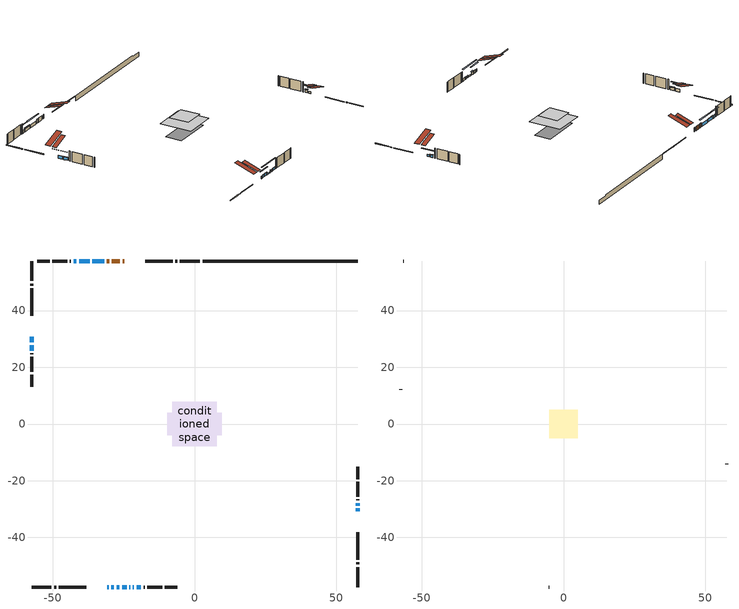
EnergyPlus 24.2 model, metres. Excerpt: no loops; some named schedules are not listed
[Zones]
conditioned space
 floor adiabatic (AdiabaticFloorConstruction): -7.84,-7.84 -7.84,7.84 7.84,7.84 7.84,-7.84 z3.05
 floor foundation (Slab1 construction): -9.62,-4.04 -9.62,4.04 9.62,4.04 9.62,-4.04 z-1.82
 wall outside (RimJoist1 construction): 1.9,57.49 -5.12,57.49 / -57.49,-57.49 -50.47,-57.49 / -57.49,57.49 -57.49,50.47 / 57.49,-57.49 57.49,-50.47 z0.61:0.91
 wall outside (RimJoist2 construction): -6.05,57.49 -6.79,57.49 / -49.55,-57.49 -48.8,-57.49 / -57.49,49.55 -57.49,48.8 / 57.49,-49.55 57.49,-48.8 z0.61:0.91
 wall outside (RimJoist3 construction): -7.72,57.49 -17.41,57.49 / -47.87,-57.49 -38.18,-57.49 / -57.49,47.87 -57.49,38.18 / 57.49,-47.87 57.49,-38.18 z0.61:0.91
 wall outside (AdiabaticWallConstruction 1): -24.81,57.49 -25.39,57.49 / -26.31,57.49 -29.1,57.49 / -30.03,57.49 -30.89,57.49 z0.61:2.64
 wall outside (AdiabaticWallConstruction): -30.78,-57.49 -30.31,-57.49 / -22.99,-57.49 -22.72,-57.49 / -21.8,-57.49 -21.36,-57.49 / -20.44,-57.49 -18.9,-57.49 z0.61:1.83; -31.82,57.49 -35.98,57.49 / -29.39,-57.49 -28.39,-57.49 / -27.47,-57.49 -26.47,-57.49 / -57.49,30.78 -57.49,28.75 / -36.91,57.49 -40.72,57.49 / -57.49,27.83 -57.49,25.92 / 57.49,-28.87 57.49,-27.87 / -41.65,57.49 -42.67,57.49 z0.61:1.98; -25.55,-57.49 -23.92,-57.49 z0.61:1.17; 57.49,-30.78 57.49,-29.79 z0.61:1.6
 wall outside (Wall1 construction): -43.59,57.49 -44,57.49 / -17.97,-57.49 -17.57,-57.49 / -57.49,24.99 -57.49,24.59 / 57.49,-26.94 57.49,-26.54 z0.61:5.49
 wall outside (Wall2 construction): -44.93,57.49 -50.21,57.49 / -16.64,-57.49 -11.36,-57.49 / -57.49,23.66 -57.49,18.38 / 57.49,-25.61 57.49,-20.33 z0.61:5.49
 wall outside (Wall3 construction): -51.14,57.49 -55.41,57.49 / -10.43,-57.49 -6.15,-57.49 / -57.49,17.45 -57.49,13.17 / 57.49,-19.4 57.49,-15.12 z0.61:5.49
 wall foundation (FoundationWall1 construction): 2.83,57.49,-1.82 2.83,57.49,0.61 52.02,57.49,0.61 52.02,57.49,0.12 57.49,57.49,0.12 57.49,57.49,-1.82
 window (WindowConstruction 9): -30.78,-57.49 -30.31,-57.49 z0.61:1.83
 window (WindowConstruction 3): -31.82,57.49 -35.98,57.49 z0.61:1.98
 window (WindowConstruction 4): -29.39,-57.49 -28.39,-57.49 z0.61:1.98
 window (WindowConstruction 5): -27.47,-57.49 -26.48,-57.49 z0.61:1.98
 window (WindowConstruction 6): -57.49,30.78 -57.49,28.75 z0.61:1.98
 window (WindowConstruction 7): -36.91,57.49 -40.72,57.49 z0.61:1.98
 window (WindowConstruction 8): -57.49,27.83 -57.49,25.92 z0.61:1.98
 window (WindowConstruction 13): -25.55,-57.49 -23.92,-57.49 z0.61:1.17
 window (WindowConstruction 10): -22.99,-57.49 -22.72,-57.49 z0.61:1.83
 window (WindowConstruction 11): -21.79,-57.49 -21.36,-57.49 z0.61:1.83
 window (WindowConstruction 12): -20.44,-57.49 -18.9,-57.49 z0.61:1.83
 window (WindowConstruction): 57.49,-30.78 57.49,-29.79 z0.61:1.6
 window (WindowConstruction 1): 57.49,-28.86 57.49,-27.87 z0.61:1.98
 window (WindowConstruction 2): -41.65,57.49 -42.67,57.49 z0.61:1.98
 door (Door): -24.81,57.49 -25.38,57.49 z0.61:2.64
 door (Door 1): -26.31,57.49 -29.1,57.49 z0.61:2.64
 door (Door 2): -30.03,57.49 -30.89,57.49 z0.61:2.64
 ceiling adiabatic (AdiabaticFloorConstruction): 7.84,-7.84 7.84,7.84 -7.84,7.84 -7.84,-7.84 z3.05
 roof outside (Roof2 construction): -23.88,57.49,5.49 -23.88,49.63,8.11 -21.81,49.63,8.11 -21.81,57.49,5.49; -31.71,-57.49,5.49 -31.71,-49.63,8.11 -33.78,-49.63,8.11 -33.78,-57.49,5.49; -57.49,31.71,5.49 -49.63,31.71,8.11 -49.63,33.78,8.11 -57.49,33.78,5.49; 57.49,-31.71,5.49 49.63,-31.71,8.11 49.63,-33.78,8.11 57.49,-33.78,5.49
attic - vented
 floor to conditioned space (Floor1 construction Reversed): -4.94,-4.94 -4.94,4.94 4.94,4.94 4.94,-4.94 z5.49
 wall outside (Wall4 construction): -56.34,57.49 -56.56,57.49 / -5.22,-57.49 -5.01,-57.49 / -57.49,12.24 -57.49,12.03 / 57.49,-14.19 57.49,-13.98 z0.61:5.49
 roof outside (Roof1 construction): -20.88,57.49,5.49 -20.88,47.87,8.69 -18.34,47.87,8.69 -18.34,57.49,5.49; -34.71,-57.49,5.49 -34.71,-47.87,8.69 -37.25,-47.87,8.69 -37.25,-57.49,5.49; -57.49,34.71,5.49 -47.87,34.71,8.69 -47.87,37.25,8.69 -57.49,37.25,5.49; 57.49,-34.71,5.49 47.87,-34.71,8.69 47.87,-37.25,8.69 57.49,-37.25,5.49
shading: -38.62,57.49 -29.18,57.49 -29.18,57.9 -38.62,57.9 z4.62; -25.76,-57.49 -32.02,-57.49 -32.02,-57.9 -25.76,-57.9 z4.62; -26.27,-57.49 -27.67,-57.49 -27.67,-57.9 -26.27,-57.9 z2.18; -57.49,26.11 -57.49,33.42 -57.9,33.42 -57.9,26.11 z4.62; -40.92,57.49 -36.71,57.49 -36.71,57.9 -40.92,57.9 z2.18; -57.49,25.72 -57.49,28.03 -57.9,28.03 -57.9,25.72 z2.18; -18.84,-57.49 -30.63,-57.49 -30.63,-57.9 -18.84,-57.9 z6.25; 57.49,-27.15 57.49,-33.42 57.9,-33.42 57.9,-27.15 z4.24; 57.49,-27.67 57.49,-29.07 57.9,-29.07 57.9,-27.67 z2.18; -45.3,57.49 -39.01,57.49 -39.01,57.9 -45.3,57.9 z4.62
[Building]
Building 1: Terrain=Suburbs
[Site:Location]
Ottawa Intl AP_ON: Latitude {deg}=45.32; Longitude {deg}=-75.67; Time Zone {hr}=-5; Elevation {m}=115; Keep Site Location Information=Yes
[Site:GroundTemperature:Shallow]
1.18808, -1.19398, -1.38475, -0.254337, 4.28362, 8.80044, 12.7163, 15.1969, 15.4076, 13.3901, 9.57408, 5.19582
[Site:WaterMainsTemperature]
Calculation Method=Schedule; Temperature Schedule=mains temperature schedule
[Material] Roughness=Rough; Thermal Absorptance=0.9
Name | Thickness {m} | Conductivity {W/m-K} | Density {kg/m3} | Specific Heat {J/kg-K} | Solar Absorptance | Visible Absorptance
asphalt or fiberglass shingles | 0.00635 | 0.162714 | 1121.4 | 1465.45 | 0.4 | 0.4
ceiling loosefill ins | 0.169333 | 0.0480833 | 16.02 | 1046.75 | 0.7 | 0.7
ceiling stud and cavity | 0.1397 | 0.113339 | 65.682 | 1177.47 | 0.7 | 0.7
concrete 4.0 in. | 0.1016 | 1.803125 | 2242.8 | 837.4 | 0.7 | 0.7
concrete 8.0 in. | 0.2032 | 1.803125 | 2242.8 | 837.4 | 0.7 | 0.7
door material | 0.04445 | 0.053851 | 512.64 | 1214.23 | 0.7 | 0.7
door material 1 | 0.04445 | 0.188738 | 512.64 | 1214.23 | 0.7 | 0.7
exterior vertical ins | 0.0483764 | 0.029427 | 32.04 | 1214.23 | 0.7 | 0.7
floor covering | 0.0127 | 0.0433444 | 54.468 | 1339.84 | 0.6 | 0.6
floor rigid ins; wall rigid ins | 0.512978 | 0.029427 | 32.04 | 1214.23 | 0.7 | 0.7
floor stud and cavity | 0.1397 | 1.75129 | 37.0049 | 1207.88 | 0.7 | 0.7
furniture material conditioned space 1 | 0.1524 | 0.115458 | 640.8 | 1214.23 | 0.6 | 0.6
gypsum board | 0.0127 | 0.160291 | 801 | 837.4 | 0.6 | 0.6
gypsum board 1 | 0.0127 | 0.160291 | 801 | 837.4 | 0.7 | 0.7
osb sheathing 0.5 in. | 0.0127 | 0.115458 | 512.64 | 1214.23 | 0.7 | 0.7
osb sheathing 0.75 in. | 0.01905 | 0.115458 | 512.64 | 1214.23 | 0.7 | 0.7
osb sheathing 2.0 in. | 0.0508 | 0.115458 | 512.64 | 1214.23 | 0.7 | 0.7
rim joist stud and cavity | 0.0508 | 0.0293615 | 125.044 | 1163.47 | 0.6 | 0.6
rim joist stud and cavity 1 | 0.0508 | 0.031858 | 125.044 | 1163.47 | 0.6 | 0.6
roof rigid ins | 0.051816 | 0.029427 | 32.04 | 1214.23 | 0.7 | 0.7
roof stud and cavity | 0.2032 | 2.57684 | 78.34581 | 1123.46 | 0.7 | 0.7
slab rigid ins | 0.00808226 | 0.029427 | 32.04 | 1214.23 | 0.7 | 0.7
wall stud and cavity | 0.1397 | 0.11824 | 139.0536 | 1170.24 | 0.7 | 0.7
wall stud and cavity 1 | 0.1397 | 0.0921469 | 139.0536 | 1170.24 | 0.7 | 0.7
wall stud and cavity 2 | 0.1397 | 0.0926851 | 139.0536 | 1170.24 | 0.7 | 0.7
wall stud and cavity 3 | 0.0889 | 6.1454 | 50.32683 | 1063.81 | 0.6 | 0.6
wall stud and cavity 4 | 0.0889 | 0.380278 | 52.3479 | 1209.89 | 0.7 | 0.7
wall stud and cavity 5 | 0.0889 | 0.391764 | 83.0341 | 1211.67 | 0.7 | 0.7
wood siding | 0.0254 | 0.102417 | 544.68 | 1172.36 | 0.4 | 0.4
wood siding 1 | 0.00254 | 0.102417 | 544.68 | 1172.36 | 0.4 | 0.4
wood siding 2; wood siding 3; wood siding 4 | 0.0254 | 0.102417 | 544.68 | 1172.36 | 0.7 | 0.7
[WindowMaterial:SimpleGlazingSystem]
Name | U-Factor {W/m2-K} | Solar Heat Gain Coefficient
WindowMaterial | 2.941204 | 0.65
WindowMaterial 1 | 2.92644 | 0.66
WindowMaterial 2 | 2.92474 | 0.66
WindowMaterial 3 | 2.89408 | 0.69
WindowMaterial 4 | 2.89748 | 0.69
WindowMaterial 5 | 2.97754 | 0.61
WindowMaterial 6 | 3.10359 | 0.39
WindowMaterial 7 | 2.98606 | 0.6
WindowMaterial 8 | 2.96789 | 0.62
WindowMaterial 9 | 2.99117 | 0.59
[Construction]
AdiabaticFloorConstruction: floor stud and cavity, floor rigid ins, osb sheathing 0.75 in., floor covering
AdiabaticWallConstruction: wood siding 3, wall rigid ins, wall stud and cavity 4, gypsum board
AdiabaticWallConstruction 1: wood siding 4, wall rigid ins, wall stud and cavity 4, gypsum board
Door; Door 1: door material
Door 2: door material 1
Floor1 construction Reversed: gypsum board, ceiling stud and cavity, ceiling loosefill ins
FoundationWall1 construction: concrete 8.0 in., gypsum board 1
furniture construction conditioned space 1: furniture material conditioned space 1
PartitionWallConstruction: gypsum board, wall stud and cavity 5, gypsum board
RimJoist1 construction; RimJoist3 construction: wood siding 2, osb sheathing 2.0 in., rim joist stud and cavity
RimJoist2 construction: wood siding 2, osb sheathing 2.0 in., rim joist stud and cavity 1
Roof1 construction: asphalt or fiberglass shingles
Roof2 construction: asphalt or fiberglass shingles, roof rigid ins, osb sheathing 0.75 in., roof stud and cavity, gypsum board
Slab1 construction: slab rigid ins, concrete 4.0 in.
Wall1 construction: wood siding, osb sheathing 0.5 in., wall stud and cavity, gypsum board
Wall2 construction: wood siding, osb sheathing 0.5 in., wall stud and cavity 1, gypsum board
Wall3 construction: wood siding, osb sheathing 0.5 in., wall stud and cavity 2, gypsum board
Wall4 construction: wood siding 1, wall stud and cavity 3
WindowConstruction: WindowMaterial
WindowConstruction 1; WindowConstruction 4; WindowConstruction 5: WindowMaterial 1
WindowConstruction 10: WindowMaterial 6
WindowConstruction 11: WindowMaterial 7
WindowConstruction 12: WindowMaterial 8
WindowConstruction 13: WindowMaterial 9
WindowConstruction 2; WindowConstruction 6: WindowMaterial 2
WindowConstruction 3: WindowMaterial 3
WindowConstruction 7; WindowConstruction 8: WindowMaterial 4
WindowConstruction 9: WindowMaterial 5
[Zone] Multiplier=1; Part of Total Floor Area=Yes
Name | Volume {m3}
attic - vented | 50.8031
conditioned space | 1078.6
[Space]
Name | Zone | Volume {m3}
attic - vented 1 | attic - vented | 50.8031
conditioned space 1 | conditioned space | 1078.6
[ZoneInfiltration:EffectiveLeakageArea]
infil attic - vented 1: Zone or Space=attic - vented 1; Schedule=Always On Discrete; Effective Air Leakage Area {cm2}=4108.63; Stack Coefficient=0.000562144; Wind Coefficient=1.60193e-05
[ZoneMixing]
whole house fan mix: Zone or Space=attic - vented; Schedule=Always On Continuous; Design Flow Rate Calculation Method=Flow/Zone; Design Flow Rate {m3/s}=0; Source Zone or Space=conditioned space
[SurfaceProperty:ExposedFoundationPerimeter]
Slab1: Exposed Perimeter Calculation Method=TotalExposedPerimeter; Total Exposed Perimeter {m}=54.662
[InternalMass] Zone or ZoneList=conditioned space; Space or SpaceList=conditioned space 1
Name | Construction | Surface Area {m2}
furniture mass conditioned space 1 | furniture construction conditioned space 1 | 160.492
partition wall mass | PartitionWallConstruction | 401.23
[Lights]
interior lighting: Zone or ZoneList or Space or SpaceList=conditioned space 1; Schedule=interior lighting schedule; Design Level Calculation Method=LightingLevel; Lighting Level {W}=343.2; Return Air Fraction=0; Fraction Radiant=0.6; Fraction Visible=0.2; Fraction Replaceable=1
[People]
occupants: Zone or ZoneList or Space or SpaceList=conditioned space 1; Number of People Schedule=occupants schedule; Number of People Calculation Method=People; Number of People=3; Fraction Radiant=0.314171; Sensible Heat Fraction=0.56303; Activity Level Schedule=occupants activity schedule; Carbon Dioxide Generation Rate {m3/s-W}=0; Enable ASHRAE 55 Comfort Warnings=No; Mean Radiant Temperature Calculation Type=EnclosureAveraged
[ElectricEquipment] Zone or ZoneList or Space or SpaceList=conditioned space 1; Design Level Calculation Method=EquipmentLevel
Name | Schedule | Design Level {W} | Fraction Latent | Fraction Radiant | Fraction Lost
clothes dryer | clothes dryer schedule | 140.772 | 0.015 | 0.081 | 0.85
clothes washer | clothes washer schedule | 32.1985 | 0.03 | 0.162 | 0.7
cooking range | cooking range schedule | 215.147 | 0.08 | 0.432 | 0.2
dishwasher | dishwasher schedule | 66.8632 | 0.3 | 0.18 | 0.4
fridge | fridge schedule | 72.9452 | 0 | 0.6 | 0
mech vent bath fan 0 | mech vent bath fan 0 schedule | 43 | 0 | 0 | 1
mech vent bath fan 1 | mech vent bath fan 1 schedule | 43 | 0 | 0 | 1
mech vent house fan | mech vent house fan schedule | 0 | 0 | 0 | 1
mech vent house fan cfis | mech vent house fan cfis schedule | 0 | 0 | 0 | 0
mech vent range fan 0 | mech vent range fan 0 schedule | 43 | 0 | 0 | 1
misc plug loads | misc plug loads schedule | 494.7 | 0.045 | 0.513 | 0.1
whole house fan | Always On Discrete | 0 | 0 | 0 | 1
[OtherEquipment] Zone or ZoneList or Space or SpaceList=conditioned space 1; Design Level Calculation Method=EquipmentLevel
Name | Fuel Type | Schedule | Design Level {W} | Fraction Latent | Fraction Radiant | Fraction Lost
clothes dryer 1 | Electricity | clothes dryer schedule | 0 | 0.015 | 0.081 | 0.85
cooking range 1 | Electricity | cooking range schedule | 0 | 0.08 | 0.432 | 0.2
general water use latent | None | general water use schedule | 62.594 | 1 | 0 | 0
general water use sensible | None | general water use schedule | -61.6891 | 0 | 0.6 | 0
mech vent house fan latent load | None | Always On Discrete | 0 | 1 | 0 | 0
mech vent house fan sensible load | None | Always On Discrete | 0 | 0 | 0 | 0
water heater energy adjustment1 | NaturalGas | Always On Discrete | 0.01 | 0 | 0 | 1
[ZoneInfiltration:DesignFlowRate] Zone or ZoneList or Space or SpaceList=conditioned space 1; Schedule=Always On Discrete; Design Flow Rate Calculation Method=Flow/Zone; Design Flow Rate {m3/s}=0
infil flow; natural vent flow; whole house fan flow
[Foundation:Kiva]
Foundation Kiva 1: Initial Indoor Air Temperature {C}=18; Wall Height Above Grade {m}=0.609996; Wall Depth Below Slab {m}=0.2032; Custom Block Material Name 1=exterior vertical ins; Custom Block Depth 1 {m}=2.42999; Custom Block X Position 1 {m}=0.2159; Custom Block Z Position 1 {m}=0
[Foundation:Kiva:Settings]
Soil Conductivity {W/m-K}=0.849921; Soil Density {kg/m3}=1842.3; Soil Specific Heat {J/kg-K}=418.7; Ground Solar Absorptivity=0.9; Ground Thermal Absorptivity=0.9; Ground Surface Roughness {m}=0.03; Far-Field Width {m}=40; Deep-Ground Boundary Condition=ZeroFlux; Deep-Ground Depth {m}=40; Minimum Cell Dimension {m}=0.2; Maximum Cell Growth Coefficient=3; Simulation Timestep=Timestep
[Exterior:Lights]
exterior lighting: Schedule=exterior lighting schedule; Design Level {W}=75.6
[Schedule:Constant]
Name | Hourly Value
Always On Continuous; mech vent house fan schedule; mech vent house fan cfis schedule; Always On Discrete | 1
occupants activity schedule | 117.228
fridge schedule | 0
[Schedule:Week:Daily]
interior lighting schedule Week Rule - Jan1-Jan27: interior lighting schedule day, interior lighting schedule day, interior lighting schedule day, interior lighting schedule day, interior lighting schedule day, interior lighting schedule day, interior lighting schedule day, interior lighting schedule default day, interior lighting schedule default day, interior lighting schedule default day, interior lighting schedule default day, interior lighting schedule default day
interior lighting schedule Week Rule - Jan28-Feb3: interior lighting schedule day, interior lighting schedule day, interior lighting schedule day, interior lighting schedule day, interior lighting schedule day 1, interior lighting schedule day 1, interior lighting schedule day 1, interior lighting schedule default day, interior lighting schedule default day, interior lighting schedule default day, interior lighting schedule default day, interior lighting schedule default day
interior lighting schedule Week Rule - Feb4-Feb24: interior lighting schedule day 1, interior lighting schedule day 1, interior lighting schedule day 1, interior lighting schedule day 1, interior lighting schedule day 1, interior lighting schedule day 1, interior lighting schedule day 1, interior lighting schedule default day, interior lighting schedule default day, interior lighting schedule default day, interior lighting schedule default day, interior lighting schedule default day
interior lighting schedule Week Rule - Feb25-Mar3: interior lighting schedule day 1, interior lighting schedule day 1, interior lighting schedule day 1, interior lighting schedule day 1, interior lighting schedule day 2, interior lighting schedule day 2, interior lighting schedule day 2, interior lighting schedule default day, interior lighting schedule default day, interior lighting schedule default day, interior lighting schedule default day, interior lighting schedule default day
interior lighting schedule Week Rule - Mar4-Mar31: interior lighting schedule day 2, interior lighting schedule day 2, interior lighting schedule day 2, interior lighting schedule day 2, interior lighting schedule day 2, interior lighting schedule day 2, interior lighting schedule day 2, interior lighting schedule default day, interior lighting schedule default day, interior lighting schedule default day, interior lighting schedule default day, interior lighting schedule default day
interior lighting schedule Week Rule - Apr1-Apr28: interior lighting schedule day 3, interior lighting schedule day 3, interior lighting schedule day 3, interior lighting schedule day 3, interior lighting schedule day 3, interior lighting schedule day 3, interior lighting schedule day 3, interior lighting schedule default day, interior lighting schedule default day, interior lighting schedule default day, interior lighting schedule default day, interior lighting schedule default day
interior lighting schedule Week Rule - Apr29-May5: interior lighting schedule day 3, interior lighting schedule day 3, interior lighting schedule day 4, interior lighting schedule day 4, interior lighting schedule day 4, interior lighting schedule day 4, interior lighting schedule day 4, interior lighting schedule default day, interior lighting schedule default day, interior lighting schedule default day, interior lighting schedule default day, interior lighting schedule default day
interior lighting schedule Week Rule - May6-May26: interior lighting schedule day 4, interior lighting schedule day 4, interior lighting schedule day 4, interior lighting schedule day 4, interior lighting schedule day 4, interior lighting schedule day 4, interior lighting schedule day 4, interior lighting schedule default day, interior lighting schedule default day, interior lighting schedule default day, interior lighting schedule default day, interior lighting schedule default day
interior lighting schedule Week Rule - May27-Jun2: interior lighting schedule day 4, interior lighting schedule day 4, interior lighting schedule day 4, interior lighting schedule day 4, interior lighting schedule day 4, interior lighting schedule day 5, interior lighting schedule day 5, interior lighting schedule default day, interior lighting schedule default day, interior lighting schedule default day, interior lighting schedule default day, interior lighting schedule default day
interior lighting schedule Week Rule - Jun3-Jun30: interior lighting schedule day 5, interior lighting schedule day 5, interior lighting schedule day 5, interior lighting schedule day 5, interior lighting schedule day 5, interior lighting schedule day 5, interior lighting schedule day 5, interior lighting schedule default day, interior lighting schedule default day, interior lighting schedule default day, interior lighting schedule default day, interior lighting schedule default day
interior lighting schedule Week Rule - Jul1-Jul28: interior lighting schedule day 6, interior lighting schedule day 6, interior lighting schedule day 6, interior lighting schedule day 6, interior lighting schedule day 6, interior lighting schedule day 6, interior lighting schedule day 6, interior lighting schedule default day, interior lighting schedule default day, interior lighting schedule default day, interior lighting schedule default day, interior lighting schedule default day
interior lighting schedule Week Rule - Jul29-Aug4: interior lighting schedule day 6, interior lighting schedule day 6, interior lighting schedule day 6, interior lighting schedule day 7, interior lighting schedule day 7, interior lighting schedule day 7, interior lighting schedule day 7, interior lighting schedule default day, interior lighting schedule default day, interior lighting schedule default day, interior lighting schedule default day, interior lighting schedule default day
interior lighting schedule Week Rule - Aug5-Aug25: interior lighting schedule day 7, interior lighting schedule day 7, interior lighting schedule day 7, interior lighting schedule day 7, interior lighting schedule day 7, interior lighting schedule day 7, interior lighting schedule day 7, interior lighting schedule default day, interior lighting schedule default day, interior lighting schedule default day, interior lighting schedule default day, interior lighting schedule default day
interior lighting schedule Week Rule - Aug26-Sep1: interior lighting schedule day 7, interior lighting schedule day 7, interior lighting schedule day 7, interior lighting schedule day 7, interior lighting schedule day 7, interior lighting schedule day 7, interior lighting schedule day 8, interior lighting schedule default day, interior lighting schedule default day, interior lighting schedule default day, interior lighting schedule default day, interior lighting schedule default day
interior lighting schedule Week Rule - Sep2-Sep29: interior lighting schedule day 8, interior lighting schedule day 8, interior lighting schedule day 8, interior lighting schedule day 8, interior lighting schedule day 8, interior lighting schedule day 8, interior lighting schedule day 8, interior lighting schedule default day, interior lighting schedule default day, interior lighting schedule default day, interior lighting schedule default day, interior lighting schedule default day
interior lighting schedule Week Rule - Sep30-Oct6: interior lighting schedule day 8, interior lighting schedule day 9, interior lighting schedule day 9, interior lighting schedule day 9, interior lighting schedule day 9, interior lighting schedule day 9, interior lighting schedule day 9, interior lighting schedule default day, interior lighting schedule default day, interior lighting schedule default day, interior lighting schedule default day, interior lighting schedule default day
interior lighting schedule Week Rule - Oct7-Oct27: interior lighting schedule day 9, interior lighting schedule day 9, interior lighting schedule day 9, interior lighting schedule day 9, interior lighting schedule day 9, interior lighting schedule day 9, interior lighting schedule day 9, interior lighting schedule default day, interior lighting schedule default day, interior lighting schedule default day, interior lighting schedule default day, interior lighting schedule default day
interior lighting schedule Week Rule - Oct28-Nov3: interior lighting schedule day 9, interior lighting schedule day 9, interior lighting schedule day 9, interior lighting schedule day 9, interior lighting schedule day 10, interior lighting schedule day 10, interior lighting schedule day 10, interior lighting schedule default day, interior lighting schedule default day, interior lighting schedule default day, interior lighting schedule default day, interior lighting schedule default day
interior lighting schedule Week Rule - Nov4-Nov24: interior lighting schedule day 10, interior lighting schedule day 10, interior lighting schedule day 10, interior lighting schedule day 10, interior lighting schedule day 10, interior lighting schedule day 10, interior lighting schedule day 10, interior lighting schedule default day, interior lighting schedule default day, interior lighting schedule default day, interior lighting schedule default day, interior lighting schedule default day
interior lighting schedule Week Rule - Nov25-Dec1: interior lighting schedule day 10, interior lighting schedule day 10, interior lighting schedule day 10, interior lighting schedule day 10, interior lighting schedule day 10, interior lighting schedule day 10, interior lighting schedule day 11, interior lighting schedule default day, interior lighting schedule default day, interior lighting schedule default day, interior lighting schedule default day, interior lighting schedule default day
interior lighting schedule Week Rule - Dec2-Dec31: interior lighting schedule day 11, interior lighting schedule day 11, interior lighting schedule day 11, interior lighting schedule day 11, interior lighting schedule day 11, interior lighting schedule day 11, interior lighting schedule day 11, interior lighting schedule default day, interior lighting schedule default day, interior lighting schedule default day, interior lighting schedule default day, interior lighting schedule default day
occupants schedule Week Rule - Jan1-Dec31: occupants schedule day, occupants schedule day, occupants schedule day, occupants schedule day, occupants schedule day, occupants schedule day, occupants schedule day, occupants schedule default day, occupants schedule default day, occupants schedule default day, occupants schedule default day, occupants schedule default day
clothes dryer schedule Week Rule - Jan1-Dec31: clothes dryer schedule day, clothes dryer schedule day, clothes dryer schedule day, clothes dryer schedule day, clothes dryer schedule day, clothes dryer schedule day, clothes dryer schedule day, clothes dryer schedule default day, clothes dryer schedule default day, clothes dryer schedule default day, clothes dryer schedule default day, clothes dryer schedule default day
clothes washer schedule Week Rule - Jan1-Dec31: clothes washer schedule day, clothes washer schedule day, clothes washer schedule day, clothes washer schedule day, clothes washer schedule day, clothes washer schedule day, clothes washer schedule day, clothes washer schedule default day, clothes washer schedule default day, clothes washer schedule default day, clothes washer schedule default day, clothes washer schedule default day
cooking range schedule Week Rule - Jan1-Dec31: cooking range schedule day, cooking range schedule day, cooking range schedule day, cooking range schedule day, cooking range schedule day, cooking range schedule day, cooking range schedule day, cooking range schedule default day, cooking range schedule default day, cooking range schedule default day, cooking range schedule default day, cooking range schedule default day
dishwasher schedule Week Rule - Jan1-Dec31: dishwasher schedule day, dishwasher schedule day, dishwasher schedule day, dishwasher schedule day, dishwasher schedule day, dishwasher schedule day, dishwasher schedule day, dishwasher schedule default day, dishwasher schedule default day, dishwasher schedule default day, dishwasher schedule default day, dishwasher schedule default day
mech vent bath fan 0 schedule Week Rule - Jan1-Dec31: mech vent bath fan 0 schedule day, mech vent bath fan 0 schedule day, mech vent bath fan 0 schedule day, mech vent bath fan 0 schedule day, mech vent bath fan 0 schedule day, mech vent bath fan 0 schedule day, mech vent bath fan 0 schedule day, mech vent bath fan 0 schedule default day, mech vent bath fan 0 schedule default day, mech vent bath fan 0 schedule default day, mech vent bath fan 0 schedule default day, mech vent bath fan 0 schedule default day
mech vent bath fan 1 schedule Week Rule - Jan1-Dec31: mech vent bath fan 1 schedule day, mech vent bath fan 1 schedule day, mech vent bath fan 1 schedule day, mech vent bath fan 1 schedule day, mech vent bath fan 1 schedule day, mech vent bath fan 1 schedule day, mech vent bath fan 1 schedule day, mech vent bath fan 1 schedule default day, mech vent bath fan 1 schedule default day, mech vent bath fan 1 schedule default day, mech vent bath fan 1 schedule default day, mech vent bath fan 1 schedule default day
mech vent range fan 0 schedule Week Rule - Jan1-Dec31: mech vent range fan 0 schedule day, mech vent range fan 0 schedule day, mech vent range fan 0 schedule day, mech vent range fan 0 schedule day, mech vent range fan 0 schedule day, mech vent range fan 0 schedule day, mech vent range fan 0 schedule day, mech vent range fan 0 schedule default day, mech vent range fan 0 schedule default day, mech vent range fan 0 schedule default day, mech vent range fan 0 schedule default day, mech vent range fan 0 schedule default day
misc plug loads schedule Week Rule - Jan1-Dec31: misc plug loads schedule day, misc plug loads schedule day, misc plug loads schedule day, misc plug loads schedule day, misc plug loads schedule day, misc plug loads schedule day, misc plug loads schedule day, misc plug loads schedule default day, misc plug loads schedule default day, misc plug loads schedule default day, misc plug loads schedule default day, misc plug loads schedule default day
general water use schedule Week Rule - Jan1-Dec31: general water use schedule day, general water use schedule day, general water use schedule day, general water use schedule day, general water use schedule day, general water use schedule day, general water use schedule day, general water use schedule default day, general water use schedule default day, general water use schedule default day, general water use schedule default day, general water use schedule default day
exterior lighting schedule Week Rule - Jan1-Jan27: exterior lighting schedule day, exterior lighting schedule day, exterior lighting schedule day, exterior lighting schedule day, exterior lighting schedule day, exterior lighting schedule day, exterior lighting schedule day, exterior lighting schedule default day, exterior lighting schedule default day, exterior lighting schedule default day, exterior lighting schedule default day, exterior lighting schedule default day
exterior lighting schedule Week Rule - Jan28-Feb3: exterior lighting schedule day, exterior lighting schedule day, exterior lighting schedule day, exterior lighting schedule day, exterior lighting schedule day 1, exterior lighting schedule day 1, exterior lighting schedule day 1, exterior lighting schedule default day, exterior lighting schedule default day, exterior lighting schedule default day, exterior lighting schedule default day, exterior lighting schedule default day
exterior lighting schedule Week Rule - Feb4-Feb24: exterior lighting schedule day 1, exterior lighting schedule day 1, exterior lighting schedule day 1, exterior lighting schedule day 1, exterior lighting schedule day 1, exterior lighting schedule day 1, exterior lighting schedule day 1, exterior lighting schedule default day, exterior lighting schedule default day, exterior lighting schedule default day, exterior lighting schedule default day, exterior lighting schedule default day
exterior lighting schedule Week Rule - Feb25-Mar3: exterior lighting schedule day 1, exterior lighting schedule day 1, exterior lighting schedule day 1, exterior lighting schedule day 1, exterior lighting schedule day 2, exterior lighting schedule day 2, exterior lighting schedule day 2, exterior lighting schedule default day, exterior lighting schedule default day, exterior lighting schedule default day, exterior lighting schedule default day, exterior lighting schedule default day
exterior lighting schedule Week Rule - Mar4-Mar31: exterior lighting schedule day 2, exterior lighting schedule day 2, exterior lighting schedule day 2, exterior lighting schedule day 2, exterior lighting schedule day 2, exterior lighting schedule day 2, exterior lighting schedule day 2, exterior lighting schedule default day, exterior lighting schedule default day, exterior lighting schedule default day, exterior lighting schedule default day, exterior lighting schedule default day
exterior lighting schedule Week Rule - Apr1-Apr28: exterior lighting schedule day 3, exterior lighting schedule day 3, exterior lighting schedule day 3, exterior lighting schedule day 3, exterior lighting schedule day 3, exterior lighting schedule day 3, exterior lighting schedule day 3, exterior lighting schedule default day, exterior lighting schedule default day, exterior lighting schedule default day, exterior lighting schedule default day, exterior lighting schedule default day
exterior lighting schedule Week Rule - Apr29-May5: exterior lighting schedule day 3, exterior lighting schedule day 3, exterior lighting schedule day 4, exterior lighting schedule day 4, exterior lighting schedule day 4, exterior lighting schedule day 4, exterior lighting schedule day 4, exterior lighting schedule default day, exterior lighting schedule default day, exterior lighting schedule default day, exterior lighting schedule default day, exterior lighting schedule default day
exterior lighting schedule Week Rule - May6-May26: exterior lighting schedule day 4, exterior lighting schedule day 4, exterior lighting schedule day 4, exterior lighting schedule day 4, exterior lighting schedule day 4, exterior lighting schedule day 4, exterior lighting schedule day 4, exterior lighting schedule default day, exterior lighting schedule default day, exterior lighting schedule default day, exterior lighting schedule default day, exterior lighting schedule default day
exterior lighting schedule Week Rule - May27-Jun2: exterior lighting schedule day 4, exterior lighting schedule day 4, exterior lighting schedule day 4, exterior lighting schedule day 4, exterior lighting schedule day 4, exterior lighting schedule day 5, exterior lighting schedule day 5, exterior lighting schedule default day, exterior lighting schedule default day, exterior lighting schedule default day, exterior lighting schedule default day, exterior lighting schedule default day
exterior lighting schedule Week Rule - Jun3-Jun30: exterior lighting schedule day 5, exterior lighting schedule day 5, exterior lighting schedule day 5, exterior lighting schedule day 5, exterior lighting schedule day 5, exterior lighting schedule day 5, exterior lighting schedule day 5, exterior lighting schedule default day, exterior lighting schedule default day, exterior lighting schedule default day, exterior lighting schedule default day, exterior lighting schedule default day
[Schedule:Year]
interior lighting schedule: interior lighting schedule Week Rule - Jan1-Jan27, 1, 1, 1, 27, interior lighting schedule Week Rule - Jan28-Feb3, 1, 28, 2, 3, interior lighting schedule Week Rule - Feb4-Feb24, 2, 4, 2, 24, interior lighting schedule Week Rule - Feb25-Mar3, 2, 25, 3, 3, interior lighting schedule Week Rule - Mar4-Mar31, 3, 4, 3, 31, interior lighting schedule Week Rule - Apr1-Apr28, 4, 1, 4, 28, interior lighting schedule Week Rule - Apr29-May5, 4, 29, 5, 5, interior lighting schedule Week Rule - May6-May26, 5, 6, 5, 26, interior lighting schedule Week Rule - May27-Jun2, 5, 27, 6, 2, interior lighting schedule Week Rule - Jun3-Jun30, 6, 3, 6, 30, interior lighting schedule Week Rule - Jul1-Jul28, 7, 1, 7, 28, interior lighting schedule Week Rule - Jul29-Aug4, 7, 29, 8, 4, interior lighting schedule Week Rule - Aug5-Aug25, 8, 5, 8, 25, interior lighting schedule Week Rule - Aug26-Sep1, 8, 26, 9, 1, interior lighting schedule Week Rule - Sep2-Sep29, 9, 2, 9, 29, interior lighting schedule Week Rule - Sep30-Oct6, 9, 30, 10, 6, interior lighting schedule Week Rule - Oct7-Oct27, 10, 7, 10, 27, interior lighting schedule Week Rule - Oct28-Nov3, 10, 28, 11, 3, interior lighting schedule Week Rule - Nov4-Nov24, 11, 4, 11, 24, interior lighting schedule Week Rule - Nov25-Dec1, 11, 25, 12, 1, interior lighting schedule Week Rule - Dec2-Dec31, 12, 2, 12, 31
occupants schedule: occupants schedule Week Rule - Jan1-Dec31, 1, 1, 12, 31
clothes dryer schedule: clothes dryer schedule Week Rule - Jan1-Dec31, 1, 1, 12, 31
clothes washer schedule: clothes washer schedule Week Rule - Jan1-Dec31, 1, 1, 12, 31
cooking range schedule: cooking range schedule Week Rule - Jan1-Dec31, 1, 1, 12, 31
dishwasher schedule: dishwasher schedule Week Rule - Jan1-Dec31, 1, 1, 12, 31
mech vent bath fan 0 schedule: mech vent bath fan 0 schedule Week Rule - Jan1-Dec31, 1, 1, 12, 31
mech vent bath fan 1 schedule: mech vent bath fan 1 schedule Week Rule - Jan1-Dec31, 1, 1, 12, 31
mech vent range fan 0 schedule: mech vent range fan 0 schedule Week Rule - Jan1-Dec31, 1, 1, 12, 31
misc plug loads schedule: misc plug loads schedule Week Rule - Jan1-Dec31, 1, 1, 12, 31
general water use schedule: general water use schedule Week Rule - Jan1-Dec31, 1, 1, 12, 31
exterior lighting schedule: exterior lighting schedule Week Rule - Jan1-Jan27, 1, 1, 1, 27, exterior lighting schedule Week Rule - Jan28-Feb3, 1, 28, 2, 3, exterior lighting schedule Week Rule - Feb4-Feb24, 2, 4, 2, 24, exterior lighting schedule Week Rule - Feb25-Mar3, 2, 25, 3, 3, exterior lighting schedule Week Rule - Mar4-Mar31, 3, 4, 3, 31, exterior lighting schedule Week Rule - Apr1-Apr28, 4, 1, 4, 28, exterior lighting schedule Week Rule - Apr29-May5, 4, 29, 5, 5, exterior lighting schedule Week Rule - May6-May26, 5, 6, 5, 26, exterior lighting schedule Week Rule - May27-Jun2, 5, 27, 6, 2, exterior lighting schedule Week Rule - Jun3-Jun30, 6, 3, 6, 30, exterior lighting schedule Week Rule - Jul1-Jul28, 7, 1, 7, 28, exterior lighting schedule Week Rule - Jul29-Aug4, 7, 29, 8, 4, exterior lighting schedule Week Rule - Aug5-Aug25, 8, 5, 8, 25, exterior lighting schedule Week Rule - Aug26-Sep1, 8, 26, 9, 1, exterior lighting schedule Week Rule - Sep2-Sep29, 9, 2, 9, 29, exterior lighting schedule Week Rule - Sep30-Oct6, 9, 30, 10, 6, exterior lighting schedule Week Rule - Oct7-Oct27, 10, 7, 10, 27, exterior lighting schedule Week Rule - Oct28-Nov3, 10, 28, 11, 3, exterior lighting schedule Week Rule - Nov4-Nov24, 11, 4, 11, 24, exterior lighting schedule Week Rule - Nov25-Dec1, 11, 25, 12, 1, exterior lighting schedule Week Rule - Dec2-Dec31, 12, 2, 12, 31
[Schedule:Compact]
mains temperature schedule: Through: 01/01, For: AllDays, Until: 24:00, 5.98056, Through: 01/02, For: AllDays, Until: 24:00, 5.90111, Through: 01/03, For: AllDays, Until: 24:00, 5.82222, Through: 01/04, For: AllDays, Until: 24:00, 5.74556, Through: 01/05, For: AllDays, Until: 24:00, 5.66944, Through: 01/06, For: AllDays, Until: 24:00, 5.595, Through: 01/07, For: AllDays, Until: 24:00, 5.52222, Through: 01/08, For: AllDays, Until: 24:00, 5.45, Through: 01/09, For: AllDays, Until: 24:00, 5.38, Through: 01/10, For: AllDays, Until: 24:00, 5.31111, Through: 01/11, For: AllDays, Until: 24:00, 5.24333, Through: 01/12, For: AllDays, Until: 24:00, 5.17778, Through: 01/13, For: AllDays, Until: 24:00, 5.11333, Through: 01/14, For: AllDays, Until: 24:00, 5.05, Through: 01/15, For: AllDays, Until: 24:00, 4.98833, Through: 01/16, For: AllDays, Until: 24:00, 4.92889, Through: 01/17, For: AllDays, Until: 24:00, 4.87, Through: 01/18, For: AllDays, Until: 24:00, 4.81333, Through: 01/19, For: AllDays, Until: 24:00, 4.75833, Through: 01/20, For: AllDays, Until: 24:00, 4.70444, Through: 01/21, For: AllDays, Until: 24:00, 4.65278, Through: 01/22, For: AllDays, Until: 24:00, 4.60222, Through: 01/23, For: AllDays, Until: 24:00, 4.55333, Through: 01/24, For: AllDays, Until: 24:00, 4.50667, Through: 01/25, For: AllDays, Until: 24:00, 4.46111, Through: 01/26, For: AllDays, Until: 24:00, 4.41722, Through: 01/27, For: AllDays, Until: 24:00, 4.37556, Through: 01/28, For: AllDays, Until: 24:00, 4.335, Through: 01/29, For: AllDays, Until: 24:00, 4.29667, Through: 01/30, For: AllDays, Until: 24:00, 4.26, Through: 01/31, For: AllDays, Until: 24:00, 4.225, Through: 02/01, For: AllDays, Until: 24:00, 4.19167, Through: 02/02, For: AllDays, Until: 24:00, 4.16, Through: 02/03, For: AllDays, Until: 24:00, 4.13056, Through: 02/04, For: AllDays, Until: 24:00, 4.10278, Through: 02/05, For: AllDays, Until: 24:00, 4.07667, Through: 02/06, For: AllDays, Until: 24:00, 4.05222, Through: 02/07, For: AllDays, Until: 24:00, 4.03, Through: 02/08, For: AllDays, Until: 24:00, 4.00889, Through: 02/09, For: AllDays, Until: 24:00, 3.99056, Through: 02/10, For: AllDays, Until: 24:00, 3.97333, Through: 02/11, For: AllDays, Until: 24:00, 3.95833, Through: 02/12, For: AllDays, Until: 24:00, 3.945, Through: 02/13, For: AllDays, Until: 24:00, 3.93333, Through: 02/14, For: AllDays, Until: 24:00, 3.92389, Through: 02/15, For: AllDays, Until: 24:00, 3.91611, Through: 02/16, For: AllDays, Until: 24:00, 3.91, Through: 02/17, For: AllDays, Until: 24:00, 3.90611, Through: 02/18, For: AllDays, Until: 24:00, 3.90389, Through: 02/19, For: AllDays, Until: 24:00, 3.90389, Through: 02/20, For: AllDays, Until: 24:00, 3.905, Through: 02/21, For: AllDays, Until: 24:00, 3.90889, Through: 02/22, For: AllDays, Until: 24:00, 3.91389, Through: 02/23, For: AllDays, Until: 24:00, 3.92111, Through: 02/24, For: AllDays, Until: 24:00, 3.93, Through: 02/25, For: AllDays, Until: 24:00, 3.94056, Through: 02/26, For: AllDays, Until: 24:00, 3.95333, Through: 02/27, For: AllDays, Until: 24:00, 3.96778, Through: 02/28, For: AllDays, Until: 24:00, 3.98444, Through: 03/01, For: AllDays, Until: 24:00, 4.00278, Through: 03/02, For: AllDays, Until: 24:00, 4.02278, Through: 03/03, For: AllDays, Until: 24:00, 4.04444, Through: 03/04, For: AllDays, Until: 24:00, 4.06833, Through: 03/05, For: AllDays, Until: 24:00, 4.09389, Through: 03/06, For: AllDays, Until: 24:00, 4.12111, Through: 03/07, For: AllDays, Until: 24:00, 4.15, Through: 03/08, For: AllDays, Until: 24:00, 4.18111, Through: 03/09, For: AllDays, Until: 24:00, 4.21333, Through: 03/10, For: AllDays, Until: 24:00, 4.24778, Through: 03/11, For: AllDays, Until: 24:00, 4.28389, Through: 03/12, For: AllDays, Until: 24:00, 4.32222, Through: 03/13, For: AllDays, Until: 24:00, 4.36167, Through: 03/14, For: AllDays, Until: 24:00, 4.40333, Through: 03/15, For: AllDays, Until: 24:00, 4.44611, Through: 03/16, For: AllDays, Until: 24:00, 4.49111, Through: 03/17, For: AllDays, Until: 24:00, 4.53722, Through: 03/18, For: AllDays, Until: 24:00, 4.58556, Through: 03/19, For: AllDays, Until: 24:00, 4.63556, Through: 03/20, For: AllDays, Until: 24:00, 4.68667, Through: 03/21, For: AllDays, Until: 24:00, 4.74, Through: 03/22, For: AllDays, Until: 24:00, 4.79444, Through: 03/23, For: AllDays, Until: 24:00, 4.85111, Through: 03/24, For: AllDays, Until: 24:00, 4.90889, Through: 03/25, For: AllDays, Until: 24:00, 4.96833, Through: 03/26, For: AllDays, Until: 24:00, 5.02944, Through: 03/27, For: AllDays, Until: 24:00, 5.09167, Through: 03/28, For: AllDays, Until: 24:00, 5.15556, Through: 03/29, For: AllDays, Until: 24:00, 5.22111, Through: 03/30, For: AllDays, Until: 24:00, 5.28833, Through: 03/31, For: AllDays, Until: 24:00, 5.35667, Through: 04/01, For: AllDays, Until: 24:00, 5.42667, Through: 04/02, For: AllDays, Until: 24:00, 5.49778, Through: 04/03, For: AllDays, Until: 24:00, 5.57056, Through: 04/04, For: AllDays, Until: 24:00, 5.64444, Through: 04/05, For: AllDays, Until: 24:00, 5.71944, Through: 04/06, For: AllDays, Until: 24:00, 5.79611, Through: 04/07, For: AllDays, Until: 24:00, 5.87444, Through: 04/08, For: AllDays, Until: 24:00, 5.95389, Through: 04/09, For: AllDays, Until: 24:00, 6.03389, Through: 04/10, For: AllDays, Until: 24:00, 6.11611, Through: 04/11, For: AllDays, Until: 24:00, 6.19889, Through: 04/12, For: AllDays, Until: 24:00, 6.28278, Through: 04/13, For: AllDays, Until: 24:00, 6.36833, Through: 04/14, For: AllDays, Until: 24:00, 6.45444, Through: 04/15, For: AllDays, Until: 24:00, 6.54222, Through: 04/16, For: AllDays, Until: 24:00, 6.63056, Through: 04/17, For: AllDays, Until: 24:00, 6.72056, Through: 04/18, For: AllDays, Until: 24:00, 6.81111, Through: 04/19, For: AllDays, Until: 24:00, 6.90278, Through: 04/20, For: AllDays, Until: 24:00, 6.99556, Through: 04/21, For: AllDays, Until: 24:00, 7.08889, Through: 04/22, For: AllDays, Until: 24:00, 7.18333, Through: 04/23, For: AllDays, Until: 24:00, 7.27889, Through: 04/24, For: AllDays, Until: 24:00, 7.375, Through: 04/25, For: AllDays, Until: 24:00, 7.47222, Through: 04/26, For: AllDays, Until: 24:00, 7.57, Through: 04/27, For: AllDays, Until: 24:00, 7.66889, Through: 04/28, For: AllDays, Until: 24:00, 7.76833, Through: 04/29, For: AllDays, Until: 24:00, 7.86833, Through: 04/30, For: AllDays, Until: 24:00, 7.96889, Through: 05/01, For: AllDays, Until: 24:00, 8.07056, Through: 05/02, For: AllDays, Until: 24:00, 8.17278, Through: 05/03, For: AllDays, Until: 24:00, 8.275, Through: 05/04, For: AllDays, Until: 24:00, 8.37833, Through: 05/05, For: AllDays, Until: 24:00, 8.48222, Through: 05/06, For: AllDays, Until: 24:00, 8.58667, Through: 05/07, For: AllDays, Until: 24:00, 8.69111, Through: 05/08, For: AllDays, Until: 24:00, 8.79667, Through: 05/09, For: AllDays, Until: 24:00, 8.90222, Through: 05/10, For: AllDays, Until: 24:00, 9.00833, Through: 05/11, For: AllDays, Until: 24:00, 9.11444, Through: 05/12, For: AllDays, Until: 24:00, 9.22111, Through: 05/13, For: AllDays, Until: 24:00, 9.32778, Through: 05/14, For: AllDays, Until: 24:00, 9.435, Through: 05/15, For: AllDays, Until: 24:00, 9.54278, Through: 05/16, For: AllDays, Until: 24:00, 9.65, Through: 05/17, For: AllDays, Until: 24:00, 9.75778, Through: 05/18, For: AllDays, Until: 24:00, 9.86611, Through: 05/19, For: AllDays, Until: 24:00, 9.97389, Through: 05/20, For: AllDays, Until: 24:00, 10.0822, Through: 05/21, For: AllDays, Until: 24:00, 10.19, Through: 05/22, For: AllDays, Until: 24:00, 10.2983, Through: 05/23, For: AllDays, Until: 24:00, 10.4061, Through: 05/24, For: AllDays, Until: 24:00, 10.5139, Through: 05/25, For: AllDays, Until: 24:00, 10.6222, Through: 05/26, For: AllDays, Until: 24:00, 10.73, Through: 05/27, For: AllDays, Until: 24:00, 10.8372, Through: 05/28, For: AllDays, Until: 24:00, 10.945, Through: 05/29, For: AllDays, Until: 24:00, 11.0517, Through: 05/30, For: AllDays, Until: 24:00, 11.1589, Through: 05/31, For: AllDays, Until: 24:00, 11.2656, Through: 06/01, For: AllDays, Until: 24:00, 11.3717, Through: 06/02, For: AllDays, Until: 24:00, 11.4778, Through: 06/03, For: AllDays, Until: 24:00, 11.5833, Through: 06/04, For: AllDays, Until: 24:00, 11.6883, Through: 06/05, For: AllDays, Until: 24:00, 11.7933, Through: 06/06, For: AllDays, Until: 24:00, 11.8972, Through: 06/07, For: AllDays, Until: 24:00, 12.0011, Through: 06/08, For: AllDays, Until: 24:00, 12.1044, Through: 06/09, For: AllDays, Until: 24:00, 12.2067, Through: 06/10, For: AllDays, Until: 24:00, 12.3089, Through: 06/11, For: AllDays, Until: 24:00, 12.4106, Through: 06/12, For: AllDays, Until: 24:00, 12.5111, Through: 06/13, For: AllDays, Until: 24:00, 12.6111, Through: 06/14, For: AllDays, Until: 24:00, 12.7106, Through: 06/15, For: AllDays, Until: 24:00, 12.8089, Through: 06/16, For: AllDays, Until: 24:00, 12.9067, Through: 06/17, For: AllDays, Until: 24:00, 13.0039, Through: 06/18, For: AllDays, Until: 24:00, 13.1, Through: 06/19, For: AllDays, Until: 24:00, 13.195, Through: 06/20, For: AllDays, Until: 24:00, 13.2894, Through: 06/21, For: AllDays, Until: 24:00, 13.3833, Through: 06/22, For: AllDays, Until: 24:00, 13.4756, Through: 06/23, For: AllDays, Until: 24:00, 13.5672, Through: 06/24, For: AllDays, Until: 24:00, 13.6578, Through: 06/25, For: AllDays, Until: 24:00, 13.7472, Through: 06/26, For: AllDays, Until: 24:00, 13.8356, Through: 06/27, For: AllDays, Until: 24:00, 13.9233, Through: 06/28, For: AllDays, Until: 24:00, 14.0094, Through: 06/29, For: AllDays, Until: 24:00, 14.0944, Through: 06/30, For: AllDays, Until: 24:00, 14.1789, Through: 07/01, For: AllDays, Until: 24:00, 14.2617, Through: 07/02, For: AllDays, Until: 24:00, 14.3433, Through: 07/03, For: AllDays, Until: 24:00, 14.4233, Through: 07/04, For: AllDays, Until: 24:00, 14.5028, Through: 07/05, For: AllDays, Until: 24:00, 14.5806, Through: 07/06, For: AllDays, Until: 24:00, 14.6567, Through: 07/07, For: AllDays, Until: 24:00, 14.7322, Through: 07/08, For: AllDays, Until: 24:00, 14.8061, Through: 07/09, For: AllDays, Until: 24:00, 14.8783, Through: 07/10, For: AllDays, Until: 24:00, 14.9494, Through: 07/11, For: AllDays, Until: 24:00, 15.0194, Through: 07/12, For: AllDays, Until: 24:00, 15.0878, Through: 07/13, For: AllDays, Until: 24:00, 15.1544, Through: 07/14, For: AllDays, Until: 24:00, 15.22, Through: 07/15, For: AllDays, Until: 24:00, 15.2833, Through: 07/16, For: AllDays, Until: 24:00, 15.3461, Through: 07/17, For: AllDays, Until: 24:00, 15.4067, Through: 07/18, For: AllDays, Until: 24:00, 15.4661, Through: 07/19, For: AllDays, Until: 24:00, 15.5239, Through: 07/20, For: AllDays, Until: 24:00, 15.58, Through: 07/21, For: AllDays, Until: 24:00, 15.6344, Through: 07/22, For: AllDays, Until: 24:00, 15.6872, Through: 07/23, For: AllDays, Until: 24:00, 15.7383, Through: 07/24, For: AllDays, Until: 24:00, 15.7883, Through: 07/25, For: AllDays, Until: 24:00, 15.8361, Through: 07/26, For: AllDays, Until: 24:00, 15.8822, Through: 07/27, For: AllDays, Until: 24:00, 15.9272, Through: 07/28, For: AllDays, Until: 24:00, 15.97, Through: 07/29, For: AllDays, Until: 24:00, 16.0111, Through: 07/30, For: AllDays, Until: 24:00, 16.0506, Through: 07/31, For: AllDays, Until: 24:00, 16.0883, Through: 08/01, For: AllDays, Until: 24:00, 16.1244, Through: 08/02, For: AllDays, Until: 24:00, 16.1583, Through: 08/03, For: AllDays, Until: 24:00, 16.1911, Through: 08/04, For: AllDays, Until: 24:00, 16.2217, Through: 08/05, For: AllDays, Until: 24:00, 16.2506, Through: 08/06, For: AllDays, Until: 24:00, 16.2778, Through: 08/07, For: AllDays, Until: 24:00, 16.3028, Through: 08/08, For: AllDays, Until: 24:00, 16.3267, Through: 08/09, For: AllDays, Until: 24:00, 16.3483, Through: 08/10, For: AllDays, Until: 24:00, 16.3678, Through: 08/11, For: AllDays, Until: 24:00, 16.3861, Through: 08/12, For: AllDays, Until: 24:00, 16.4022, Through: 08/13, For: AllDays, Until: 24:00, 16.4167, Through: 08/14, For: AllDays, Until: 24:00, 16.4289, Through: 08/15, For: AllDays, Until: 24:00, 16.4394, Through: 08/16, For: AllDays, Until: 24:00, 16.4483, Through: 08/17, For: AllDays, Until: 24:00, 16.455, Through: 08/18, For: AllDays, Until: 24:00, 16.4606, Through: 08/19, For: AllDays, Until: 24:00, 16.4633, Through: 08/20, For: AllDays, Until: 24:00, 16.465, Through: 08/21, For: AllDays, Until: 24:00, 16.4644, Through: 08/22, For: AllDays, Until: 24:00, 16.4622, Through: 08/23, For: AllDays, Until: 24:00, 16.4578, Through: 08/24, For: AllDays, Until: 24:00, 16.4517, Through: 08/25, For: AllDays, Until: 24:00, 16.4439, Through: 08/26, For: AllDays, Until: 24:00, 16.4339, Through: 08/27, For: AllDays, Until: 24:00, 16.4222, Through: 08/28, For: AllDays, Until: 24:00, 16.4089, Through: 08/29, For: AllDays, Until: 24:00, 16.3933, Through: 08/30, For: AllDays, Until: 24:00, 16.3761, Through: 08/31, For: AllDays, Until: 24:00, 16.3572, Through: 09/01, For: AllDays, Until: 24:00, 16.3361, Through: 09/02, For: AllDays, Until: 24:00, 16.3139, Through: 09/03, For: AllDays, Until: 24:00, 16.2894, Through: 09/04, For: AllDays, Until: 24:00, 16.2628, Through: 09/05, For: AllDays, Until: 24:00, 16.235, Through: 09/06, For: AllDays, Until: 24:00, 16.205, Through: 09/07, For: AllDays, Until: 24:00, 16.1733, Through: 09/08, For: AllDays, Until: 24:00, 16.14, Through: 09/09, For: AllDays, Until: 24:00, 16.1044, Through: 09/10, For: AllDays, Until: 24:00, 16.0678, Through: 09/11, For: AllDays, Until: 24:00, 16.0289, Through: 09/12, For: AllDays, Until: 24:00, 15.9889, Through: 09/13, For: AllDays, Until: 24:00, 15.9467, Through: 09/14, For: AllDays, Until: 24:00, 15.9028, Through: 09/15, For: AllDays, Until: 24:00, 15.8572, Through: 09/16, For: AllDays, Until: 24:00, 15.81, Through: 09/17, For: AllDays, Until: 24:00, 15.7611, Through: 09/18, For: AllDays, Until: 24:00, 15.7106, Through: 09/19, For: AllDays, Until: 24:00, 15.6583, Through: 09/20, For: AllDays, Until: 24:00, 15.6044, Through: 09/21, For: AllDays, Until: 24:00, 15.5489, Through: 09/22, For: AllDays, Until: 24:00, 15.4922, Through: 09/23, For: AllDays, Until: 24:00, 15.4333, Through: 09/24, For: AllDays, Until: 24:00, 15.3733, Through: 09/25, For: AllDays, Until: 24:00, 15.3117, Through: 09/26, For: AllDays, Until: 24:00, 15.2483, Through: 09/27, For: AllDays, Until: 24:00, 15.1839, Through: 09/28, For: AllDays, Until: 24:00, 15.1178, Through: 09/29, For: AllDays, Until: 24:00, 15.05, Through: 09/30, For: AllDays, Until: 24:00, 14.9811, Through: 10/01, For: AllDays, Until: 24:00, 14.9106, Through: 10/02, For: AllDays, Until: 24:00, 14.8389, Through: 10/03, For: AllDays, Until: 24:00, 14.7656, Through: 10/04, For: AllDays, Until: 24:00, 14.6906, Through: 10/05, For: AllDays, Until: 24:00, 14.615, Through: 10/06, For: AllDays, Until: 24:00, 14.5378, Through: 10/07, For: AllDays, Until: 24:00, 14.4589, Through: 10/08, For: AllDays, Until: 24:00, 14.3794, Through: 10/09, For: AllDays, Until: 24:00, 14.2983, Through: 10/10, For: AllDays, Until: 24:00, 14.2161, Through: 10/11, For: AllDays, Until: 24:00, 14.1322, Through: 10/12, For: AllDays, Until: 24:00, 14.0478, Through: 10/13, For: AllDays, Until: 24:00, 13.9622, Through: 10/14, For: AllDays, Until: 24:00, 13.875, Through: 10/15, For: AllDays, Until: 24:00, 13.7872, Through: 10/16, For: AllDays, Until: 24:00, 13.6983, Through: 10/17, For: AllDays, Until: 24:00, 13.6078, Through: 10/18, For: AllDays, Until: 24:00, 13.5167, Through: 10/19, For: AllDays, Until: 24:00, 13.425, Through: 10/20, For: AllDays, Until: 24:00, 13.3317, Through: 10/21, For: AllDays, Until: 24:00, 13.2378, Through: 10/22, For: AllDays, Until: 24:00, 13.1428, Through: 10/23, For: AllDays, Until: 24:00, 13.0472, Through: 10/24, For: AllDays, Until: 24:00, 12.9506, Through: 10/25, For: AllDays, Until: 24:00, 12.8528, Through: 10/26, For: AllDays, Until: 24:00, 12.755, Through: 10/27, For: AllDays, Until: 24:00, 12.6556, Through: 10/28, For: AllDays, Until: 24:00, 12.5561, Through: 10/29, For: AllDays, Until: 24:00, 12.4556, Through: 10/30, For: AllDays, Until: 24:00, 12.3544, Through: 10/31, For: AllDays, Until: 24:00, 12.2528, Through: 11/01, For: AllDays, Until: 24:00, 12.1506, Through: 11/02, For: AllDays, Until: 24:00, 12.0472, Through: 11/03, For: AllDays, Until: 24:00, 11.9439, Through: 11/04, For: AllDays, Until: 24:00, 11.84, Through: 11/05, For: AllDays, Until: 24:00, 11.7356, Through: 11/06, For: AllDays, Until: 24:00, 11.6306, Through: 11/07, For: AllDays, Until: 24:00, 11.525, Through: 11/08, For: AllDays, Until: 24:00, 11.4194, Through: 11/09, For: AllDays, Until: 24:00, 11.3133, Through: 11/10, For: AllDays, Until: 24:00, 11.2067, Through: 11/11, For: AllDays, Until: 24:00, 11.1, Through: 11/12, For: AllDays, Until: 24:00, 10.9928, Through: 11/13, For: AllDays, Until: 24:00, 10.8856, Through: 11/14, For: AllDays, Until: 24:00, 10.7778, Through: 11/15, For: AllDays, Until: 24:00, 10.6706, Through: 11/16, For: AllDays, Until: 24:00, 10.5628, Through: 11/17, For: AllDays, Until: 24:00, 10.4544, Through: 11/18, For: AllDays, Until: 24:00, 10.3467, Through: 11/19, For: AllDays, Until: 24:00, 10.2383, Through: 11/20, For: AllDays, Until: 24:00, 10.1306, Through: 11/21, For: AllDays, Until: 24:00, 10.0222, Through: 11/22, For: AllDays, Until: 24:00, 9.91444, Through: 11/23, For: AllDays, Until: 24:00, 9.80667, Through: 11/24, For: AllDays, Until: 24:00, 9.69833, Through: 11/25, For: AllDays, Until: 24:00, 9.59111, Through: 11/26, For: AllDays, Until: 24:00, 9.48333, Through: 11/27, For: AllDays, Until: 24:00, 9.37611, Through: 11/28, For: AllDays, Until: 24:00, 9.26889, Through: 11/29, For: AllDays, Until: 24:00, 9.16222, Through: 11/30, For: AllDays, Until: 24:00, 9.05556, Through: 12/01, For: AllDays, Until: 24:00, 8.94944, Through: 12/02, For: AllDays, Until: 24:00, 8.84389, Through: 12/03, For: AllDays, Until: 24:00, 8.73833, Through: 12/04, For: AllDays, Until: 24:00, 8.63333, Through: 12/05, For: AllDays, Until: 24:00, 8.52889, Through: 12/06, For: AllDays, Until: 24:00, 8.425, Through: 12/07, For: AllDays, Until: 24:00, 8.32167, Through: 12/08, For: AllDays, Until: 24:00, 8.21833, Through: 12/09, For: AllDays, Until: 24:00, 8.11611, Through: 12/10, For: AllDays, Until: 24:00, 8.01444, Through: 12/11, For: AllDays, Until: 24:00, 7.91333, Through: 12/12, For: AllDays, Until: 24:00, 7.81278, Through: 12/13, For: AllDays, Until: 24:00, 7.71333, Through: 12/14, For: AllDays, Until: 24:00, 7.61389, Through: 12/15, For: AllDays, Until: 24:00, 7.51611, Through: 12/16, For: AllDays, Until: 24:00, 7.41833, Through: 12/17, For: AllDays, Until: 24:00, 7.32167, Through: 12/18, For: AllDays, Until: 24:00, 7.22611, Through: 12/19, For: AllDays, Until: 24:00, 7.13111, Through: 12/20, For: AllDays, Until: 24:00, 7.03722, Through: 12/21, For: AllDays, Until: 24:00, 6.94389, Through: 12/22, For: AllDays, Until: 24:00, 6.85222, Through: 12/23, For: AllDays, Until: 24:00, 6.76111, Through: 12/24, For: AllDays, Until: 24:00, 6.67056, Through: 12/25, For: AllDays, Until: 24:00, 6.58167, Through: 12/26, For: AllDays, Until: 24:00, 6.49389, Through: 12/27, For: AllDays, Until: 24:00, 6.40667, Through: 12/28, For: AllDays, Until: 24:00, 6.32111, Through: 12/29, For: AllDays, Until: 24:00, 6.23611, Through: 12/30, For: AllDays, Until: 24:00, 6.15278, Through: 12/31, For: AllDays, Until: 24:00, 6.07056
